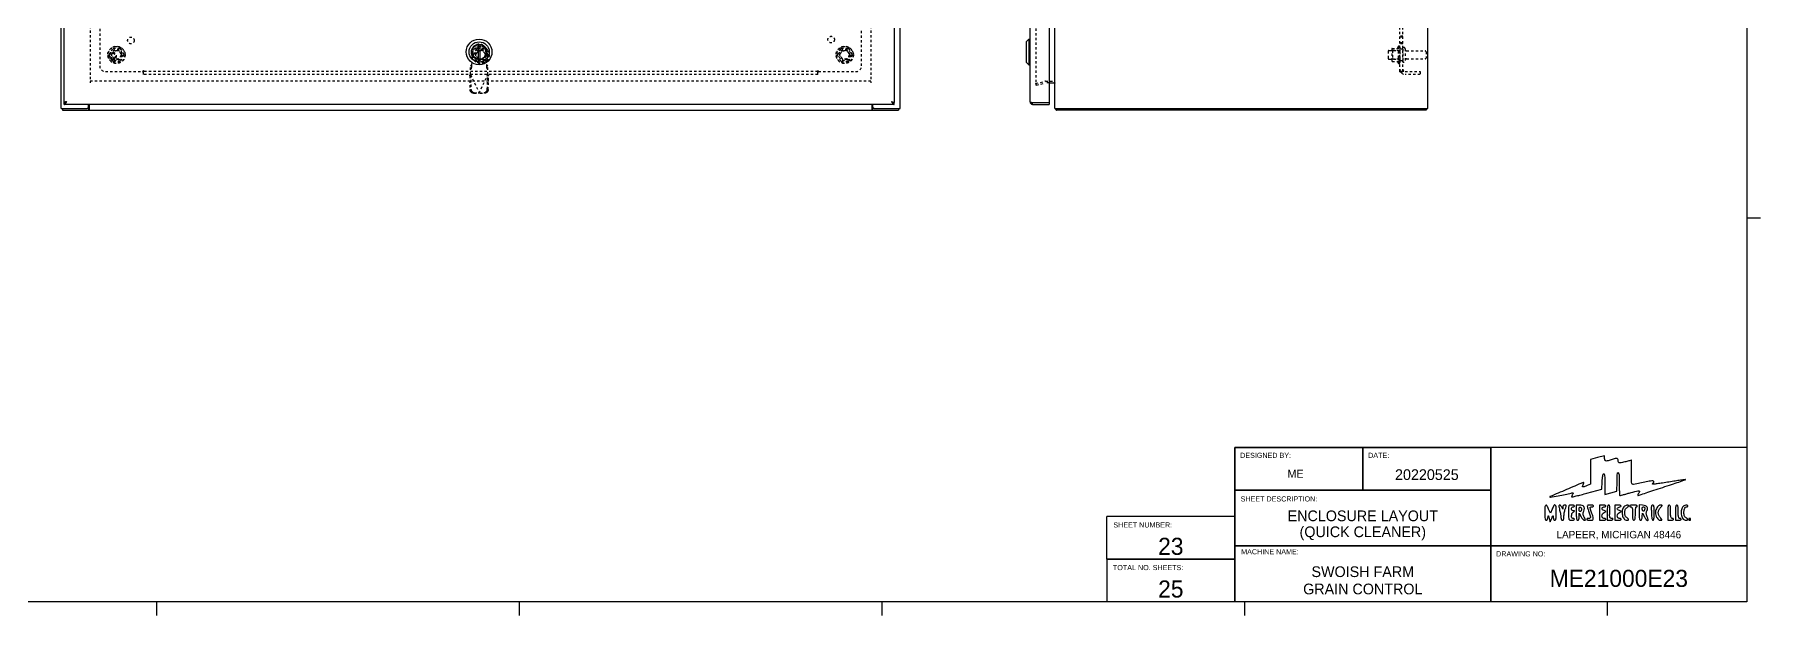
# Model space of a CAD drawing. Header units: inches. Extents: x 15 to 129, y 9 to 83.
# Drawn here: x 55.4 to 129.5, y 9 to 33.9 of the extents above; entities that cross this region are included whole.
import ezdxf
from ezdxf.enums import TextEntityAlignment as Align

# ---------------------------------------------------------------- set-up
doc = ezdxf.new("R2010")
doc.units = ezdxf.units.IN
doc.header["$MEASUREMENT"] = 0
doc.linetypes.add('HIDDEN', pattern=[0.2, 0.1, -0.1])
for name, color, linetype in [('ATTRIBUTE', 3, 'Continuous'), ('DEFAULT_2', 8, 'HIDDEN'), ('DOOR_ASSEMBLY', 7, 'Continuous'), ('SUBPANEL', 7, 'Continuous'), ('TITLE BLOCK', 8, 'Continuous')]:
    doc.layers.add(name, color=color, linetype=linetype)
doc.styles.add('Title Block', font='arial.ttf')

# ---------------------------------------------------------------- blocks, each defined once
blk = doc.blocks.new('*U15')
for points in [[(32.054, -20.144), (31.965, -20.168), (31.965, -20.327), (31.965, -20.486), (31.923, -20.504, -0.011575), (31.883, -20.519, -0.123232), (31.867, -20.521, -0.429207), (31.861, -20.514, -0.075017), (31.868, -20.496, 0.016852), (31.873, -20.486, 0.025956), (31.876, -20.477, 0.023649), (31.878, -20.469, 0.279589), (31.877, -20.467, 0.284075), (31.868, -20.465, 0.000271), (31.655, -20.556, 0.000261), (31.442, -20.646, 0.53109), (31.441, -20.652, 0.246522), (31.448, -20.654, 0.00061), (31.546, -20.636, 0.004193), (31.64, -20.618, 0.007465), (31.717, -20.601, -0.015975), (31.734, -20.598, -0.282061), (31.739, -20.6, -0.273563), (31.739, -20.605, -0.015249), (31.732, -20.62, 0.017165), (31.727, -20.631, 0.026009), (31.723, -20.64, 0.023795), (31.721, -20.647, 0.264845), (31.722, -20.65, 0.252928), (31.726, -20.651, 0.000628), (31.781, -20.638, 0.003645), (31.845, -20.622, 0.002235), (31.919, -20.603), (32.112, -20.552), (32.115, -20.455, -0.010367), (32.118, -20.412, -0.026178), (32.122, -20.381, -0.031698), (32.127, -20.36, -0.239908), (32.134, -20.352, -0.419857), (32.142, -20.356, -0.045779), (32.146, -20.378, -0.024307), (32.149, -20.416, -0.005069), (32.15, -20.483), (32.15, -20.618), (32.226, -20.596), (32.303, -20.575), (32.307, -20.456, -0.006157), (32.312, -20.343, -0.658537), (32.322, -20.339, -0.186335), (32.333, -20.365, -0.005262), (32.334, -20.485, 0.005914), (32.335, -20.541, 0.009837), (32.337, -20.589, 0.003836), (32.34, -20.629, 0.391449), (32.343, -20.632, 0.061218), (32.35, -20.631, 0.00131), (32.382, -20.623, 0.002999), (32.42, -20.613, 0.002016), (32.463, -20.601, -0.003186), (32.559, -20.576, -0.067949), (32.588, -20.572, -0.478278), (32.595, -20.581, -0.088254), (32.586, -20.603, 0.012281), (32.576, -20.619, 0.091596), (32.573, -20.627, 0.398502), (32.575, -20.63, 0.138134), (32.581, -20.63, -0.003563), (32.594, -20.626, -0.00004), (32.681, -20.598, -0.000124), (32.78, -20.565, -0.000081), (32.896, -20.527, 0.001179), (33.01, -20.49, 0.001986), (33.105, -20.458, 0.000178), (33.19, -20.429, 0.555583), (33.19, -20.428, 0.236023), (33.187, -20.427, 0.000327), (33.126, -20.435, 0.002563), (33.057, -20.446, 0.001565), (32.976, -20.459, -0.003318), (32.894, -20.471, -0.005578), (32.826, -20.48, -0.001265), (32.767, -20.488, -0.449485), (32.764, -20.485, -0.11724), (32.765, -20.481, -0.028143), (32.768, -20.475, -0.027379), (32.773, -20.469, -0.024139), (32.779, -20.463, 0.467866), (32.777, -20.449, 0.180834), (32.756, -20.443, 0.025752), (32.684, -20.455, 0.002782), (32.521, -20.491, -0.190393), (32.506, -20.489, -0.219476), (32.497, -20.476, -0.042404), (32.494, -20.444, -0.002122), (32.494, -20.337, 0.001799), (32.493, -20.276, 0.003005), (32.493, -20.224, 0.000364), (32.492, -20.179, 0.422075), (32.491, -20.178, 0.051145), (32.488, -20.178, 0.000352), (32.469, -20.183, 0.00137), (32.446, -20.189, 0.000875), (32.42, -20.196, -0.007336), (32.36, -20.211, -0.089549), (32.337, -20.212, -0.269745), (32.326, -20.204, -0.098452), (32.322, -20.184, 0.096414), (32.318, -20.163, 0.269666), (32.307, -20.155, 0.097854), (32.284, -20.156, 0.009273), (32.231, -20.171, -0.006091), (32.178, -20.187, -0.11754), (32.161, -20.187, -0.279731), (32.152, -20.179, -0.043108), (32.147, -20.155), (32.144, -20.12)], [(31.376, -20.853, 0.007316), (31.376, -20.903, 0.03703), (31.379, -20.931, 0.08138), (31.385, -20.946, 0.273713), (31.393, -20.951, 0.168316), (31.4, -20.949, 0.08124), (31.407, -20.942, 0.064959), (31.412, -20.931, 0.046944), (31.415, -20.918, -0.004779), (31.419, -20.895, -0.516008), (31.421, -20.894, -0.198593), (31.424, -20.897, -0.002061), (31.433, -20.927), (31.446, -20.97), (31.465, -20.927, -0.002235), (31.478, -20.897, -0.18041), (31.482, -20.894, -0.528171), (31.484, -20.895, -0.006158), (31.485, -20.918, 0.041084), (31.487, -20.932, 0.082191), (31.491, -20.943, 0.115162), (31.497, -20.949, 0.148642), (31.505, -20.951, 0.258593), (31.514, -20.946, 0.093584), (31.519, -20.932, 0.039364), (31.522, -20.905, 0.006994), (31.523, -20.853, 0.013793), (31.521, -20.779, 0.202366), (31.51, -20.756, 0.473475), (31.494, -20.759, 0.029852), (31.47, -20.807), (31.448, -20.859), (31.425, -20.807, 0.025807), (31.401, -20.761, 0.482182), (31.387, -20.759, 0.196031), (31.377, -20.78, 0.011101)], [(31.567, -20.819, -0.011228), (31.574, -20.847, -0.010219), (31.579, -20.875, -0.010287), (31.583, -20.9, -0.032245), (31.584, -20.918, 0.039687), (31.586, -20.932, 0.085127), (31.589, -20.943, 0.122098), (31.595, -20.949, 0.146572), (31.603, -20.951, 0.173501), (31.611, -20.948, 0.129272), (31.617, -20.94, 0.071071), (31.62, -20.926, 0.021401), (31.621, -20.904, -0.029143), (31.623, -20.882, -0.015863), (31.627, -20.855, -0.015759), (31.632, -20.828, -0.024047), (31.639, -20.806, 0.006971), (31.65, -20.774, 0.108397), (31.651, -20.762, 0.306008), (31.646, -20.757, 0.065683), (31.633, -20.755, 0.079521), (31.622, -20.757, 0.130985), (31.615, -20.762, 0.118265), (31.61, -20.77, 0.05793), (31.608, -20.783), (31.607, -20.81), (31.594, -20.783, 0.041935), (31.588, -20.772, 0.047128), (31.58, -20.763, 0.052891), (31.572, -20.757, 0.139403), (31.565, -20.755, 0.270303), (31.559, -20.759, 0.136249), (31.557, -20.768, 0.049563), (31.559, -20.786, 0.008812)], [(31.681, -20.795, 0.020019), (31.679, -20.815, 0.008766), (31.679, -20.841, 0.008659), (31.679, -20.868, 0.011456), (31.681, -20.894, 0.012553), (31.684, -20.929, 0.119947), (31.69, -20.943, 0.198295), (31.7, -20.95, 0.045204), (31.721, -20.951, 0.032751), (31.735, -20.951, 0.050337), (31.746, -20.948, 0.065043), (31.754, -20.944, 0.249719), (31.757, -20.939, 0.148195), (31.755, -20.934, 0.098894), (31.751, -20.93, 0.082425), (31.745, -20.928, 0.064853), (31.738, -20.927, -0.299278), (31.724, -20.918, -0.111821), (31.72, -20.894, -0.087579), (31.726, -20.866, -0.134363), (31.741, -20.846, 0.005777), (31.755, -20.835, 0.22845), (31.757, -20.832, 0.395521), (31.755, -20.83, 0.011517), (31.741, -20.829, -0.224035), (31.726, -20.822, -0.153467), (31.72, -20.804, -0.166632), (31.724, -20.787, -0.247969), (31.738, -20.779, 0.064853), (31.745, -20.779, 0.082425), (31.751, -20.776, 0.098894), (31.755, -20.772, 0.148195), (31.757, -20.767, 0.249255), (31.754, -20.762, 0.065248), (31.746, -20.758, 0.050468), (31.735, -20.756, 0.032852), (31.721, -20.755, 0.039619), (31.701, -20.756, 0.15851), (31.691, -20.762, 0.139501), (31.685, -20.773, 0.028245)], [(31.781, -20.853, 0.006994), (31.782, -20.905, 0.039364), (31.785, -20.932, 0.093584), (31.79, -20.946, 0.258593), (31.8, -20.951, 0.171382), (31.808, -20.949, 0.12597), (31.814, -20.941, 0.071752), (31.817, -20.927, 0.023085), (31.819, -20.905), (31.819, -20.859), (31.843, -20.905, 0.029092), (31.854, -20.923, 0.036571), (31.866, -20.938, 0.03977), (31.877, -20.948, 0.167418), (31.886, -20.951, 0.107056), (31.895, -20.95, 0.307114), (31.898, -20.945, 0.098199), (31.895, -20.935, 0.009507), (31.884, -20.912, -0.028488), (31.874, -20.89, -0.074064), (31.87, -20.872, -0.074591), (31.872, -20.855, -0.029202), (31.879, -20.832, 0.067378), (31.886, -20.797, 0.179306), (31.879, -20.774, 0.173835), (31.859, -20.759, 0.062714), (31.823, -20.755), (31.781, -20.755)], [(31.849, -20.81, -0.063462), (31.848, -20.819, -0.063483), (31.844, -20.828, -0.069477), (31.839, -20.834, -0.116646), (31.833, -20.838, -0.186684), (31.827, -20.838, -0.16323), (31.822, -20.833, -0.092267), (31.819, -20.824, -0.034783), (31.818, -20.81, -0.034783), (31.819, -20.797, -0.092267), (31.822, -20.787, -0.16323), (31.827, -20.783, -0.186684), (31.833, -20.783, -0.116646), (31.839, -20.786, -0.069477), (31.844, -20.793, -0.063483), (31.848, -20.801, -0.063462)], [(31.924, -20.764, 0.185345), (31.923, -20.771, 0.012116), (31.927, -20.791, 0.016298), (31.933, -20.814, 0.011366), (31.942, -20.841, -0.004936), (31.961, -20.896, -0.082876), (31.964, -20.915, -0.305016), (31.958, -20.924, -0.093948), (31.941, -20.927, 0.048028), (31.931, -20.928, 0.068025), (31.923, -20.93, 0.088204), (31.918, -20.934, 0.191087), (31.916, -20.939, 0.277684), (31.919, -20.944, 0.052312), (31.929, -20.948, 0.042582), (31.943, -20.951, 0.027026), (31.959, -20.951, 0.060806), (31.989, -20.948, 0.293992), (32, -20.936, 0.120504), (31.999, -20.912, 0.008947), (31.978, -20.849, -0.003873), (31.963, -20.803, -0.079133), (31.961, -20.788, -0.31512), (31.965, -20.782, -0.087652), (31.978, -20.779, 0.04941), (31.988, -20.779, 0.069405), (31.995, -20.776, 0.089576), (32, -20.772, 0.186826), (32.002, -20.767, 0.359992), (31.995, -20.758, 0.038107), (31.966, -20.755, 0.037892), (31.937, -20.756, 0.229395)], [(32.082, -20.853), (32.082, -20.951), (32.122, -20.951, 0.029145), (32.137, -20.951, 0.045523), (32.15, -20.948, 0.057272), (32.159, -20.944, 0.26699), (32.162, -20.939, 0.191087), (32.16, -20.934, 0.088204), (32.155, -20.93, 0.068025), (32.147, -20.928, 0.048028), (32.137, -20.927, -0.22988), (32.119, -20.918, -0.177271), (32.112, -20.897, -0.131929), (32.12, -20.87, -0.130712), (32.14, -20.852), (32.167, -20.837), (32.14, -20.827, -0.104724), (32.121, -20.815, -0.188258), (32.113, -20.799, -0.257133), (32.12, -20.785, -0.155961), (32.137, -20.779, 0.048028), (32.147, -20.779, 0.068025), (32.155, -20.776, 0.088204), (32.16, -20.772, 0.191087), (32.162, -20.767, 0.266956), (32.159, -20.762, 0.057262), (32.15, -20.758, 0.04552), (32.137, -20.756, 0.029145), (32.122, -20.755), (32.082, -20.755)], [(32.18, -20.853), (32.18, -20.951), (32.213, -20.951, 0.034237), (32.227, -20.951, 0.039166), (32.239, -20.948, 0.042873), (32.249, -20.944, 0.138974), (32.254, -20.939, 0.21303), (32.255, -20.935, 0.177792), (32.252, -20.93, 0.099774), (32.245, -20.928, 0.045834), (32.235, -20.927, -0.117317), (32.221, -20.923, -0.215978), (32.214, -20.914, -0.069512), (32.211, -20.894, -0.005651), (32.213, -20.841, 0.00763), (32.215, -20.795, 0.04558), (32.213, -20.772, 0.116497), (32.208, -20.759, 0.240237), (32.199, -20.755, 0.258373), (32.19, -20.76, 0.093426), (32.184, -20.774, 0.039346), (32.181, -20.802, 0.006998)], [(32.279, -20.853), (32.279, -20.951), (32.319, -20.951, 0.029145), (32.334, -20.951, 0.045523), (32.347, -20.948, 0.057272), (32.356, -20.944, 0.26699), (32.359, -20.939, 0.191087), (32.357, -20.934, 0.088204), (32.351, -20.93, 0.068025), (32.343, -20.928, 0.048028), (32.334, -20.927, -0.22988), (32.316, -20.918, -0.177271), (32.309, -20.897, -0.131929), (32.317, -20.87, -0.130712), (32.337, -20.852), (32.364, -20.837), (32.337, -20.827, -0.073774), (32.317, -20.817, -0.21909), (32.31, -20.804, -0.256412), (32.316, -20.791, -0.092814), (32.334, -20.783, 0.062734), (32.355, -20.775, 0.412254), (32.357, -20.765, 0.231771), (32.346, -20.757, 0.040045), (32.319, -20.755), (32.279, -20.755)], [(32.395, -20.779, 0.157965), (32.373, -20.824, 0.093693), (32.375, -20.883, 0.104867), (32.397, -20.933, 0.238867), (32.433, -20.951, 0.067597), (32.45, -20.949, 0.342889), (32.456, -20.942, 0.213846), (32.451, -20.931, 0.037361), (32.432, -20.917, -0.080305), (32.421, -20.907, -0.081907), (32.413, -20.894, -0.063489), (32.409, -20.877, -0.027883), (32.408, -20.853, -0.027883), (32.409, -20.829, -0.063489), (32.413, -20.812, -0.081907), (32.421, -20.799, -0.080305), (32.432, -20.789, 0.025323), (32.442, -20.782, 0.03201), (32.45, -20.775, 0.033519), (32.455, -20.769, 0.163755), (32.457, -20.764, 0.339728), (32.451, -20.756, 0.126675), (32.435, -20.756, 0.075222), (32.414, -20.765, 0.060543)], [(32.469, -20.767, 0.148195), (32.471, -20.772, 0.098894), (32.475, -20.776, 0.082425), (32.481, -20.779, 0.064853), (32.488, -20.779, -0.241448), (32.497, -20.784, -0.103378), (32.502, -20.797, -0.044348), (32.505, -20.821, -0.008455), (32.506, -20.865, 0.008455), (32.507, -20.91, 0.044348), (32.51, -20.934, 0.103378), (32.515, -20.947, 0.241448), (32.524, -20.951, 0.241448), (32.533, -20.947, 0.103378), (32.539, -20.934, 0.044348), (32.542, -20.91, 0.008455), (32.543, -20.865, -0.01259), (32.544, -20.832, -0.022889), (32.546, -20.804, -0.020168), (32.55, -20.783, -0.350432), (32.555, -20.779, 0.099038), (32.56, -20.779, 0.097945), (32.564, -20.776, 0.097945), (32.566, -20.772, 0.099038), (32.567, -20.767, 0.295869), (32.564, -20.762, 0.04382), (32.553, -20.758, 0.037669), (32.537, -20.756, 0.023598), (32.518, -20.755, 0.023598), (32.499, -20.756, 0.037669), (32.484, -20.758, 0.04382), (32.472, -20.762, 0.295869)], [(32.592, -20.852, 0.00721), (32.593, -20.903, 0.036993), (32.596, -20.931, 0.081942), (32.601, -20.946, 0.273266), (32.61, -20.951, 0.189289), (32.618, -20.948, 0.095755), (32.624, -20.94, 0.061849), (32.629, -20.925, 0.026537), (32.631, -20.905), (32.635, -20.859), (32.659, -20.905, 0.032145), (32.682, -20.944, 0.245611), (32.7, -20.953, 0.484084), (32.708, -20.943, 0.042423), (32.696, -20.906, -0.020374), (32.687, -20.881, -0.065919), (32.684, -20.863, -0.085082), (32.685, -20.848, -0.050766), (32.692, -20.831, 0.105404), (32.7, -20.803, 0.180604), (32.694, -20.781, 0.147367), (32.672, -20.765, 0.064415), (32.637, -20.757), (32.592, -20.753)], [(32.664, -20.807, -0.041303), (32.661, -20.818, -0.056112), (32.657, -20.827, -0.069458), (32.652, -20.833, -0.193098), (32.647, -20.835, -0.193098), (32.642, -20.833, -0.069458), (32.637, -20.827, -0.056112), (32.633, -20.818, -0.041303), (32.631, -20.807, -0.04615), (32.63, -20.795, -0.12236), (32.633, -20.786, -0.161672), (32.639, -20.781, -0.100145), (32.647, -20.779, -0.100145), (32.656, -20.781, -0.161672), (32.662, -20.786, -0.12236), (32.664, -20.795, -0.04615)], [(32.75, -20.853, 0.008462), (32.752, -20.9, 0.032832), (32.756, -20.929, 0.057973), (32.762, -20.946, 0.291159), (32.77, -20.951, 0.293716), (32.778, -20.946, 0.065472), (32.783, -20.93, 0.03385), (32.786, -20.902, 0.007802), (32.787, -20.853, 0.006304), (32.786, -20.799, 0.045192), (32.783, -20.773, 0.124489), (32.777, -20.76, 0.220503), (32.766, -20.755, 0.218721), (32.756, -20.76, 0.136927), (32.75, -20.772, 0.046094), (32.748, -20.798, 0.005761)], [(32.843, -20.764, 0.094659), (32.828, -20.779, 0.041125), (32.814, -20.803, 0.040818), (32.804, -20.829, 0.069353), (32.801, -20.853, 0.081353), (32.806, -20.885, 0.058894), (32.822, -20.918, 0.062991), (32.842, -20.943, 0.192104), (32.863, -20.951, 0.039041), (32.881, -20.95, 0.371636), (32.885, -20.945, 0.182794), (32.882, -20.935, 0.013412), (32.862, -20.915, -0.061571), (32.853, -20.902, -0.039751), (32.845, -20.886, -0.039427), (32.84, -20.869, -0.055778), (32.838, -20.853, -0.055778), (32.84, -20.837, -0.039427), (32.845, -20.82, -0.039751), (32.853, -20.804, -0.061571), (32.862, -20.792, 0.01161), (32.872, -20.782, 0.016057), (32.88, -20.773, 0.012597), (32.886, -20.765, 0.157369), (32.887, -20.761, 0.356709), (32.883, -20.756, 0.068557), (32.871, -20.755, 0.056583), (32.855, -20.758, 0.072396)], [(32.961, -20.853), (32.961, -20.951), (32.997, -20.951, 0.031626), (33.012, -20.951, 0.048861), (33.023, -20.948, 0.06271), (33.032, -20.944, 0.254951), (33.034, -20.939, 0.148195), (33.033, -20.934, 0.098894), (33.029, -20.93, 0.082425), (33.023, -20.928, 0.064853), (33.016, -20.927, -0.241448), (33.007, -20.922, -0.103378), (33.001, -20.909, -0.044348), (32.998, -20.885, -0.008455), (32.997, -20.841, 0.008455), (32.997, -20.796, 0.044348), (32.994, -20.772, 0.103378), (32.988, -20.76, 0.241448), (32.979, -20.755, 0.258593), (32.97, -20.76, 0.093584), (32.964, -20.774, 0.039364), (32.961, -20.802, 0.006994)], [(33.059, -20.853), (33.059, -20.951), (33.096, -20.951, 0.031626), (33.11, -20.951, 0.048861), (33.122, -20.948, 0.06271), (33.13, -20.944, 0.254951), (33.133, -20.939, 0.148195), (33.131, -20.934, 0.098894), (33.127, -20.93, 0.082425), (33.121, -20.928, 0.064853), (33.114, -20.927, -0.241448), (33.105, -20.922, -0.103378), (33.099, -20.909, -0.044348), (33.096, -20.885, -0.008455), (33.096, -20.841, 0.008455), (33.095, -20.796, 0.044348), (33.092, -20.772, 0.103378), (33.086, -20.76, 0.241448), (33.077, -20.755, 0.258593), (33.068, -20.76, 0.093584), (33.063, -20.774, 0.039364), (33.06, -20.802, 0.006994)], [(33.152, -20.782, 0.126643), (33.134, -20.83, 0.08921), (33.138, -20.888, 0.103093), (33.16, -20.935, 0.231798), (33.195, -20.951, 0.067597), (33.212, -20.949, 0.342889), (33.218, -20.942, 0.213846), (33.213, -20.931, 0.037361), (33.194, -20.917, -0.194574), (33.173, -20.889, -0.074599), (33.169, -20.84, -0.083057), (33.179, -20.795, -0.305325), (33.201, -20.779, 0.070083), (33.208, -20.779, 0.085896), (33.214, -20.776, 0.100138), (33.217, -20.772, 0.138107), (33.219, -20.767, 0.324907), (33.211, -20.757, 0.134586), (33.192, -20.756, 0.087499), (33.169, -20.765, 0.097748)], [(33.231, -20.939, 0.099038), (33.232, -20.944, 0.097945), (33.234, -20.948, 0.097945), (33.238, -20.951, 0.099038), (33.243, -20.951, 0.099038), (33.248, -20.951, 0.097945), (33.252, -20.948, 0.097945), (33.255, -20.944, 0.099038), (33.255, -20.939, 0.099038), (33.255, -20.934, 0.097945), (33.252, -20.93, 0.097945), (33.248, -20.928, 0.099038), (33.243, -20.927, 0.099038), (33.238, -20.928, 0.097945), (33.234, -20.93, 0.097945), (33.232, -20.934, 0.099038)]]:
    blk.add_lwpolyline(points, format="xyb", close=True)
at = {"layer": 'TITLE BLOCK'}
for p, q in [((33.98, 0), (33.98, -22.002)), ((33.98, -17.052), (34.156, -17.052)), ((33.98, -20.012), (30.68, -20.012)), ((27.379, -20.902), (25.729, -20.902)), ((25.729, -21.452), (25.729, -20.902)), ((25.729, -21.452), (25.729, -22.002)), ((33.98, -22.002), (0, -22.002)), ((13.476, -22.002), (13.476, -22.178)), ((18.152, -22.002), (18.152, -22.178)), ((22.827, -22.002), (22.827, -22.178)), ((27.503, -22.002), (27.503, -22.178)), ((32.178, -22.002), (32.178, -22.178))]:
    blk.add_line(p, q, dxfattribs=at)
at = {"layer": 'TITLE BLOCK', "linetype": 'Continuous', "lineweight": 35}
for p, q in [((27.379, -22.002), (27.379, -20.012)), ((27.379, -20.012), (30.68, -20.012)), ((29.029, -20.012), (29.029, -20.562)), ((30.68, -22.002), (30.68, -20.012)), ((27.379, -20.562), (30.68, -20.562)), ((27.379, -21.282), (30.68, -21.282)), ((30.68, -21.282), (33.98, -21.282)), ((25.729, -21.452), (27.379, -21.452))]:
    blk.add_line(p, q, dxfattribs=at)
blk.add_text('LAPEER, MICHIGAN 48446', height=0.09563).set_placement((32.33, -21.136), align=Align.MIDDLE_CENTER)
at = {"layer": 'ATTRIBUTE'}
blk.add_text('ME', height=0.1031, dxfattribs=at).set_placement((28.162, -20.352), align=Align.MIDDLE_CENTER)
for tag, height, p in [('DESDATE', 0.138, (29.855, -20.363)), ('DESCRIPTION1', 0.138, (29.029, -20.894)), ('DESCRIPTION2', 0.138, (29.029, -21.117)), ('SHEET', 0.22, (26.554, -21.287)), ('MACHNAME1', 0.138, (29.029, -21.614)), ('MACHNAME2', 0.138, (29.029, -21.837)), ('DRAWINGNUM', 0.22, (32.33, -21.7))]:
    blk.add_attdef(tag, text='', height=height, dxfattribs=at).set_placement(p, align=Align.MIDDLE)
blk.add_attdef('TOTAL', text='', height=0.22, dxfattribs=at).set_placement((26.554, -21.837), align=Align.MIDDLE_CENTER)
at = {"layer": 'TITLE BLOCK', "attachment_point": 1, "style": 'Title Block'}
for s, insert, char_height in [('DESIGNED BY:', (27.448, -20.081), 0.06601), ('DATE:', (29.098, -20.081), 0.066), ('SHEET DESCRIPTION:', (27.454, -20.643), 0.06601), ('SHEET NUMBER:', (25.813, -20.978), 0.06601), ('MACHINE NAME:', (27.461, -21.324), 0.06601), ('TOTAL NO. SHEETS:', (25.808, -21.528), 0.06601)]:
    blk.add_mtext(s, dxfattribs=dict(at, insert=insert, char_height=char_height))
at = {"layer": 'TITLE BLOCK', "insert": (30.748, -21.351), "char_height": 0.06601, "width": 0.63532, "attachment_point": 1, "style": 'Title Block'}
blk.add_mtext('DRAWING NO:', dxfattribs=at)

msp = doc.modelspace()

# ---------------------------------------------------------------- linework, layer by layer
at = {"color": 3, "linetype": 'Continuous'}
for p, q in [((56.565, 30.72), (56.565, 66.57)), ((92.565, 30.72), (92.565, 66.57)), ((99.21, 30.72), (99.21, 66.57)), ((115.21, 30.72), (115.21, 66.57)), ((98.962, 31.82), (99.203, 31.82)), ((56.565, 30.72), (57.68, 30.72)), ((56.628, 30.645), (92.502, 30.645)), ((57.74, 30.78), (57.74, 30.895)), ((57.767, 30.895), (57.767, 30.675)), ((91.363, 30.675), (91.363, 30.895)), ((91.39, 30.78), (91.39, 30.895)), ((91.45, 30.72), (92.565, 30.72)), ((99.21, 30.72), (115.21, 30.72)), ((115.147, 30.645), (99.273, 30.645))]:
    msp.add_line(p, q, dxfattribs=at)
at = {"color": 7, "linetype": 'Continuous'}
for p, q in [((56.628, 30.72), (56.628, 30.645)), ((57.742, 30.72), (57.68, 30.72)), ((57.742, 30.72), (57.742, 30.645)), ((91.45, 30.72), (91.388, 30.72)), ((91.388, 30.72), (91.388, 30.645)), ((92.502, 30.72), (92.502, 30.645)), ((99.248, 30.675), (99.273, 30.703)), ((99.273, 30.72), (99.273, 30.645)), ((115.147, 30.72), (115.147, 30.645))]:
    msp.add_line(p, q, dxfattribs=at)
at = {"color": 3, "linetype": 'Continuous'}
for points in [[(99.203, 31.82), (99.203, 31.818), (99.203, 31.817), (99.203, 31.816), (99.203, 31.814), (99.203, 31.813), (99.204, 31.811), (99.205, 31.81), (99.205, 31.808), (99.206, 31.807), (99.207, 31.805), (99.208, 31.804), (99.209, 31.802), (99.209, 31.801)], [(99.203, 31.8), (99.203, 31.801), (99.203, 31.801), (99.203, 31.802), (99.203, 31.803), (99.203, 31.804), (99.204, 31.805), (99.204, 31.806), (99.205, 31.807), (99.205, 31.808), (99.205, 31.808)], [(57.767, 30.675), (57.766, 30.674), (57.765, 30.672), (57.763, 30.67), (57.762, 30.668), (57.761, 30.666), (57.759, 30.663), (57.758, 30.661), (57.757, 30.659), (57.756, 30.657), (57.754, 30.654), (57.753, 30.653), (57.752, 30.651), (57.751, 30.649), (57.749, 30.648), (57.748, 30.647), (57.746, 30.646), (57.745, 30.645), (57.744, 30.645), (57.743, 30.645), (57.742, 30.645)], [(91.363, 30.675), (91.365, 30.674), (91.366, 30.672), (91.367, 30.67), (91.368, 30.668), (91.37, 30.666), (91.371, 30.663), (91.372, 30.661), (91.374, 30.659), (91.375, 30.657), (91.376, 30.654), (91.377, 30.653), (91.378, 30.651), (91.38, 30.649), (91.381, 30.648), (91.383, 30.647), (91.384, 30.646), (91.385, 30.645), (91.386, 30.645), (91.387, 30.645), (91.388, 30.645)], [(99.248, 30.675), (99.25, 30.674), (99.251, 30.672), (99.253, 30.67), (99.254, 30.668), (99.255, 30.666), (99.257, 30.663)], [(99.257, 30.663), (99.259, 30.659), (99.26, 30.657), (99.261, 30.654), (99.263, 30.653), (99.264, 30.651), (99.265, 30.649), (99.266, 30.648), (99.268, 30.647), (99.269, 30.646), (99.27, 30.645), (99.271, 30.645), (99.272, 30.645), (99.273, 30.645)]]:
    msp.add_lwpolyline(points, dxfattribs=at)
at = {"color": 7, "linetype": 'Continuous'}
for points in [[(57.767, 30.731), (57.766, 30.731), (57.765, 30.731), (57.764, 30.731), (57.762, 30.731), (57.761, 30.731), (57.76, 30.73), (57.758, 30.73), (57.757, 30.729), (57.756, 30.728), (57.754, 30.727), (57.753, 30.726), (57.752, 30.725), (57.751, 30.724), (57.749, 30.723), (57.748, 30.722), (57.747, 30.721), (57.746, 30.72), (57.744, 30.72), (57.743, 30.72), (57.742, 30.72)], [(91.363, 30.731), (91.364, 30.731), (91.365, 30.731), (91.367, 30.731), (91.368, 30.731), (91.369, 30.731), (91.371, 30.73), (91.372, 30.73), (91.373, 30.729), (91.375, 30.728), (91.376, 30.727), (91.377, 30.726), (91.38, 30.724)], [(91.38, 30.724), (91.381, 30.723), (91.382, 30.722), (91.383, 30.721), (91.385, 30.72), (91.386, 30.72), (91.387, 30.72), (91.388, 30.72)]]:
    msp.add_lwpolyline(points, dxfattribs=at)
at = {"color": 3, "linetype": 'Continuous'}
for centre, radius, start, end in [((99.168, 31.778), 0.042, 0, 90), ((57.68, 30.78), 0.06, 270, 0), ((91.45, 30.78), 0.06, 180, 270), ((99.327, 30.762), 0.117, 201.04265, 227.44308)]:
    msp.add_arc(centre, radius, start, end, dxfattribs=at)
at = {"layer": 'DEFAULT_2', "color": 8, "linetype": 'HIDDEN'}
for p, q in [((57.815, 65.47), (57.815, 31.82)), ((91.315, 65.47), (91.315, 31.82)), ((98.398, 65.547), (98.398, 31.742)), ((113.94, 33.375), (113.94, 32.664)), ((114.01, 33.354), (114.01, 32.685)), ((58.623, 33.025), (58.777, 33.292)), ((58.777, 32.747), (58.623, 33.015)), ((59.095, 33.297), (58.786, 33.297)), ((59.095, 32.742), (58.786, 32.742)), ((59.103, 33.292), (59.258, 33.025)), ((59.258, 33.015), (59.103, 32.747)), ((74.248, 33.025), (74.402, 33.292)), ((74.402, 32.747), (74.248, 33.015)), ((74.72, 33.297), (74.411, 33.297)), ((74.72, 32.742), (74.411, 32.742)), ((74.728, 33.292), (74.883, 33.025)), ((74.883, 33.015), (74.728, 32.747)), ((89.873, 33.025), (90.027, 33.292)), ((90.027, 32.747), (89.873, 33.015)), ((90.345, 33.297), (90.036, 33.297)), ((90.345, 32.742), (90.036, 32.742)), ((90.353, 33.292), (90.508, 33.025)), ((90.508, 33.015), (90.353, 32.747)), ((113.51, 33.173), (113.51, 32.867)), ((113.54, 33.203), (114.135, 33.203)), ((113.54, 32.837), (114.135, 32.837)), ((113.674, 33.275), (113.674, 32.764)), ((113.694, 33.203), (113.674, 33.223)), ((113.694, 32.836), (113.674, 32.816)), ((113.685, 33.297), (113.912, 33.297)), ((113.685, 32.742), (113.912, 32.742)), ((113.99, 33.203), (113.694, 33.203)), ((113.694, 33.203), (113.694, 32.836)), ((113.99, 32.836), (113.694, 32.836)), ((113.99, 33.203), (114.01, 33.223)), ((113.99, 33.203), (113.99, 32.836)), ((113.99, 32.836), (114.01, 32.816)), ((114.135, 33.284), (114.135, 32.755)), ((114.241, 33.284), (114.241, 32.755)), ((114.304, 33.186), (115.105, 33.186)), ((114.304, 32.854), (115.105, 32.854)), ((115.135, 33.156), (115.135, 32.884)), ((91.313, 31.895), (57.817, 31.895)), ((98.398, 31.788), (98.784, 31.891)), ((98.81, 31.895), (99.168, 31.895)), ((98.417, 31.715), (98.398, 31.788)), ((98.417, 31.715), (98.803, 31.819)), ((98.962, 31.82), (98.81, 31.82))]:
    msp.add_line(p, q, dxfattribs=at)
for points in [[(98.398, 31.742), (98.398, 31.74), (98.398, 31.738), (98.398, 31.736), (98.399, 31.734), (98.4, 31.733)], [(98.417, 31.722), (98.416, 31.722), (98.414, 31.722), (98.412, 31.723), (98.41, 31.723), (98.408, 31.724), (98.407, 31.725), (98.405, 31.726), (98.404, 31.728), (98.402, 31.729), (98.401, 31.731), (98.4, 31.733)], [(98.422, 31.723), (98.42, 31.722), (98.418, 31.722), (98.417, 31.722)]]:
    msp.add_lwpolyline(points, dxfattribs=at)
for centre, radius in [((58.94, 33.02), 0.372), ((58.94, 33.02), 0.356), ((74.565, 33.02), 0.372), ((74.565, 33.02), 0.356), ((90.19, 33.02), 0.372), ((90.19, 33.02), 0.356), ((58.94, 33.02), 0.204), ((58.94, 33.02), 0.183), ((74.565, 33.02), 0.204), ((74.565, 33.02), 0.183), ((90.19, 33.02), 0.204), ((90.19, 33.02), 0.183)]:
    msp.add_circle(centre, radius, dxfattribs=at)
for centre, radius, start, end in [((114.54, 33.02), 0.698, 149.33687, 156.03207), ((113.972, 33.354), 0.0384, 0, 145.55034), ((114.188, 33.284), 0.053, 0, 180), ((58.631, 33.02), 0.01, 150.01171, 209.98732), ((58.786, 33.287), 0.01, 90.01128, 149.98796), ((58.786, 32.752), 0.01, 210.01085, 269.98765), ((59.095, 33.287), 0.01, 30.01085, 89.98765), ((59.095, 32.752), 0.01, 270.01128, 329.98796), ((59.249, 33.02), 0.01, 330.01171, 29.98732), ((74.256, 33.02), 0.01, 150.01171, 209.98732), ((74.411, 33.287), 0.01, 90.01128, 149.98796), ((74.411, 32.752), 0.01, 210.01085, 269.98765), ((74.874, 33.02), 0.01, 330.01171, 29.98732), ((89.881, 33.02), 0.01, 150.01171, 209.98732), ((90.036, 33.287), 0.01, 90.01128, 149.98796), ((90.036, 32.752), 0.01, 210.01085, 269.98765), ((90.345, 33.287), 0.01, 30.01085, 89.98765), ((90.345, 32.752), 0.01, 270.01128, 329.98796), ((90.499, 33.02), 0.01, 330.01171, 29.98732), ((113.54, 33.173), 0.03, 90, 180), ((113.54, 32.867), 0.03, 180, 270), ((113.815, 33.275), 0.141, 174.79195, 180), ((113.815, 32.764), 0.141, 180, 185.20805), ((113.685, 33.287), 0.01, 90, 174.80617), ((113.685, 32.752), 0.01, 185.19383, 270), ((113.894, 33.307), 0.01, 270, 336.03207), ((113.894, 32.732), 0.01, 23.96793, 90), ((114.54, 33.02), 0.698, 203.96793, 210.66313), ((113.972, 32.685), 0.0384, 214.44966, 0), ((114.188, 32.755), 0.053, 180, 0), ((114.304, 33.248), 0.0625, 180, 270), ((114.304, 32.791), 0.0625, 90, 180), ((115.105, 33.156), 0.03, 0, 90), ((115.105, 32.884), 0.03, 270, 0), ((98.81, 31.795), 0.1, 90, 105), ((98.81, 31.795), 0.025, 90, 105)]:
    msp.add_arc(centre, radius, start, end, dxfattribs=at)
at = {"layer": 'DOOR_ASSEMBLY', "color": 3, "linetype": 'Continuous'}
for p, q in [((92.315, 66.32), (92.315, 30.97)), ((98.137, 66.278), (98.137, 31.012)), ((98.962, 66.305), (98.962, 30.985)), ((56.69, 30.97), (56.69, 34.895)), ((92.315, 30.895), (56.69, 30.895)), ((56.75, 30.998), (56.744, 30.996)), ((56.755, 30.999), (56.75, 30.998)), ((56.761, 31.001), (56.755, 30.999)), ((56.767, 31.002), (56.761, 31.001)), ((56.776, 31.004), (56.767, 31.002)), ((56.788, 31.007), (56.776, 31.004)), ((56.807, 31.012), (56.788, 31.007)), ((56.79, 30.985), (56.794, 30.991)), ((56.794, 30.991), (56.798, 30.998)), ((56.798, 30.998), (56.807, 31.012)), ((92.198, 31.012), (92.214, 31.008)), ((92.198, 31.012), (92.205, 31.001)), ((92.205, 31.001), (92.211, 30.991)), ((92.211, 30.991), (92.216, 30.985)), ((92.214, 31.008), (92.223, 31.006)), ((92.216, 30.985), (92.22, 30.978)), ((92.223, 31.006), (92.229, 31.004)), ((92.229, 31.004), (92.236, 31.003)), ((92.236, 31.003), (92.241, 31.001)), ((92.241, 31.001), (92.247, 31)), ((92.247, 31), (92.253, 30.998)), ((98.197, 30.983), (98.202, 30.982)), ((98.202, 30.982), (98.208, 30.98)), ((98.208, 30.98), (98.214, 30.979)), ((98.214, 30.979), (98.22, 30.977)), ((98.22, 30.977), (98.229, 30.975)), ((98.229, 30.975), (98.254, 30.97)), ((98.254, 30.97), (98.947, 30.97)), ((98.254, 30.895), (98.962, 30.895))]:
    msp.add_line(p, q, dxfattribs=at)
at = {"layer": 'DOOR_ASSEMBLY', "color": 7, "linetype": 'Continuous'}
for p, q in [((74.463, 33.457), (74.463, 32.832)), ((74.542, 32.832), (74.542, 33.457)), ((97.98, 33.578), (98.098, 33.696)), ((97.98, 33.578), (97.98, 32.711)), ((98.098, 33.696), (98.137, 33.696)), ((98.098, 33.696), (98.098, 32.593)), ((97.98, 32.711), (98.098, 32.593)), ((98.098, 32.593), (98.137, 32.593)), ((56.69, 30.895), (56.69, 30.97)), ((92.315, 30.895), (92.315, 30.97)), ((98.254, 30.895), (98.254, 30.97)), ((98.947, 30.97), (98.962, 30.97)), ((98.962, 30.97), (98.962, 30.895))]:
    msp.add_line(p, q, dxfattribs=at)
at = {"layer": 'DOOR_ASSEMBLY', "color": 8, "linetype": 'HIDDEN'}
for p, q in [((74.175, 32.589), (74.129, 32.548)), ((74.227, 32.79), (74.173, 33.084)), ((74.175, 32.434), (74.175, 32.589)), ((74.189, 32.593), (74.227, 32.79)), ((74.832, 33.084), (74.778, 32.79)), ((74.778, 32.79), (74.816, 32.593)), ((74.816, 32.593), (74.818, 32.561)), ((74.877, 32.548), (74.831, 32.589)), ((74.831, 32.589), (74.831, 32.434)), ((74.1, 32.126), (74.142, 32.146)), ((74.1, 32.126), (74.111, 31.536)), ((74.119, 32.158), (74.129, 32.174)), ((74.129, 32.174), (74.129, 32.548)), ((74.129, 32.393), (74.175, 32.434)), ((74.129, 32.174), (74.503, 31.387)), ((74.142, 32.146), (74.152, 31.555)), ((74.503, 31.387), (74.877, 32.174)), ((74.831, 32.434), (74.877, 32.393)), ((74.853, 31.555), (74.863, 32.146)), ((74.863, 32.146), (74.905, 32.126)), ((74.877, 32.174), (74.877, 32.548)), ((74.895, 31.536), (74.905, 32.126)), ((74.265, 31.377), (74.458, 31.373)), ((74.307, 31.396), (74.5, 31.393)), ((74.5, 31.393), (74.458, 31.373)), ((74.473, 31.378), (74.458, 31.373)), ((74.488, 31.382), (74.473, 31.378)), ((74.503, 31.387), (74.488, 31.382)), ((74.518, 31.382), (74.503, 31.387)), ((74.506, 31.393), (74.699, 31.396)), ((74.547, 31.373), (74.506, 31.393)), ((74.533, 31.378), (74.518, 31.382)), ((74.547, 31.373), (74.533, 31.378)), ((74.547, 31.373), (74.74, 31.377))]:
    msp.add_line(p, q, dxfattribs=at)
for points in [[(74.175, 32.434), (74.176, 32.438), (74.177, 32.443), (74.178, 32.45), (74.179, 32.458), (74.18, 32.467), (74.181, 32.478), (74.182, 32.49), (74.183, 32.502), (74.184, 32.516), (74.185, 32.531), (74.186, 32.546), (74.187, 32.561), (74.189, 32.593)], [(74.189, 32.593), (74.187, 32.592), (74.184, 32.592), (74.182, 32.591), (74.18, 32.59), (74.177, 32.59), (74.175, 32.589)], [(74.831, 32.589), (74.828, 32.59), (74.826, 32.59), (74.823, 32.591), (74.821, 32.592), (74.819, 32.592), (74.816, 32.593)], [(74.1, 32.126), (74.105, 32.134), (74.11, 32.142), (74.114, 32.15), (74.119, 32.158)], [(74.818, 32.561), (74.819, 32.546), (74.82, 32.531), (74.821, 32.516), (74.822, 32.502), (74.823, 32.49), (74.824, 32.478), (74.825, 32.467), (74.826, 32.458), (74.827, 32.45), (74.829, 32.443), (74.83, 32.438), (74.831, 32.434)], [(74.877, 32.174), (74.886, 32.158), (74.891, 32.15), (74.896, 32.142), (74.9, 32.134), (74.905, 32.126)], [(74.265, 31.377), (74.25, 31.378), (74.235, 31.38), (74.221, 31.384), (74.207, 31.39), (74.193, 31.396), (74.18, 31.404), (74.168, 31.414), (74.157, 31.424), (74.147, 31.436), (74.138, 31.448), (74.13, 31.462), (74.123, 31.475), (74.118, 31.49), (74.114, 31.505), (74.112, 31.52), (74.111, 31.536)], [(74.152, 31.555), (74.153, 31.54), (74.156, 31.525), (74.159, 31.51), (74.165, 31.495), (74.171, 31.481), (74.179, 31.468), (74.188, 31.456), (74.199, 31.444), (74.21, 31.434), (74.222, 31.424), (74.235, 31.416), (74.248, 31.409), (74.262, 31.404), (74.277, 31.4), (74.292, 31.397), (74.307, 31.396)], [(74.699, 31.396), (74.714, 31.397), (74.728, 31.4), (74.743, 31.404), (74.757, 31.409), (74.771, 31.416), (74.783, 31.424), (74.796, 31.434), (74.807, 31.444), (74.817, 31.456), (74.826, 31.468), (74.834, 31.481), (74.841, 31.495), (74.846, 31.51), (74.85, 31.525), (74.852, 31.54), (74.853, 31.555)], [(74.895, 31.536), (74.894, 31.52), (74.891, 31.505), (74.887, 31.49), (74.882, 31.475), (74.876, 31.462), (74.868, 31.448), (74.859, 31.436), (74.848, 31.424), (74.837, 31.414), (74.825, 31.404), (74.812, 31.396), (74.799, 31.39), (74.784, 31.384), (74.77, 31.38), (74.755, 31.378), (74.74, 31.377)]]:
    msp.add_lwpolyline(points, dxfattribs=at)
at = {"layer": 'DOOR_ASSEMBLY', "color": 3, "linetype": 'Continuous'}
for points in [[(56.744, 30.996), (56.742, 30.996), (56.739, 30.995), (56.736, 30.994), (56.734, 30.993), (56.731, 30.993), (56.729, 30.992), (56.727, 30.991), (56.724, 30.991), (56.722, 30.99), (56.72, 30.989), (56.718, 30.988), (56.716, 30.988), (56.714, 30.987), (56.712, 30.986), (56.71, 30.985), (56.709, 30.985), (56.707, 30.984), (56.705, 30.983), (56.704, 30.983), (56.702, 30.982), (56.701, 30.981), (56.7, 30.98), (56.698, 30.98), (56.697, 30.979), (56.696, 30.978), (56.695, 30.977), (56.694, 30.977), (56.694, 30.976), (56.693, 30.975), (56.692, 30.975), (56.692, 30.974), (56.691, 30.973), (56.691, 30.972), (56.691, 30.972), (56.69, 30.971), (56.69, 30.97), (56.69, 30.97)], [(56.69, 30.895), (56.692, 30.895), (56.694, 30.895), (56.697, 30.895), (56.699, 30.895), (56.701, 30.896), (56.703, 30.896), (56.705, 30.897), (56.708, 30.898), (56.71, 30.898), (56.712, 30.899), (56.714, 30.9), (56.716, 30.902), (56.718, 30.903), (56.72, 30.904), (56.723, 30.905), (56.725, 30.907), (56.727, 30.909), (56.729, 30.91), (56.731, 30.912), (56.734, 30.914), (56.736, 30.916), (56.738, 30.918), (56.74, 30.92), (56.742, 30.922), (56.744, 30.924), (56.747, 30.926), (56.749, 30.929), (56.751, 30.931), (56.753, 30.934), (56.755, 30.936), (56.757, 30.939), (56.76, 30.942), (56.762, 30.944), (56.764, 30.947), (56.766, 30.95), (56.768, 30.953), (56.77, 30.956), (56.773, 30.959), (56.775, 30.962), (56.777, 30.965), (56.779, 30.968), (56.781, 30.971), (56.783, 30.975), (56.785, 30.978), (56.79, 30.985)], [(92.22, 30.978), (92.222, 30.975), (92.224, 30.971), (92.226, 30.968), (92.228, 30.965), (92.231, 30.962), (92.233, 30.959), (92.235, 30.956), (92.237, 30.953), (92.239, 30.95), (92.242, 30.947), (92.244, 30.944), (92.246, 30.942), (92.248, 30.939), (92.25, 30.936), (92.252, 30.934), (92.255, 30.931), (92.257, 30.929), (92.259, 30.926), (92.261, 30.924), (92.263, 30.922), (92.265, 30.92), (92.268, 30.918), (92.27, 30.916), (92.272, 30.914), (92.274, 30.912), (92.276, 30.91), (92.278, 30.909), (92.281, 30.907), (92.283, 30.905), (92.285, 30.904), (92.287, 30.903), (92.289, 30.902), (92.291, 30.9), (92.293, 30.899), (92.296, 30.898), (92.298, 30.898), (92.3, 30.897), (92.302, 30.896), (92.304, 30.896), (92.306, 30.895), (92.309, 30.895), (92.311, 30.895), (92.313, 30.895), (92.315, 30.895)], [(92.253, 30.998), (92.258, 30.997), (92.261, 30.996), (92.264, 30.996), (92.266, 30.995), (92.269, 30.994), (92.271, 30.993), (92.274, 30.993), (92.276, 30.992), (92.279, 30.991), (92.281, 30.991), (92.283, 30.99), (92.285, 30.989), (92.287, 30.988), (92.289, 30.988), (92.291, 30.987), (92.293, 30.986), (92.295, 30.985), (92.297, 30.985), (92.298, 30.984), (92.3, 30.983), (92.302, 30.983), (92.303, 30.982), (92.304, 30.981), (92.306, 30.98), (92.307, 30.98), (92.308, 30.979), (92.309, 30.978), (92.31, 30.977), (92.311, 30.977), (92.312, 30.976), (92.312, 30.975), (92.313, 30.975), (92.314, 30.974), (92.314, 30.973), (92.314, 30.972), (92.315, 30.972), (92.315, 30.971), (92.315, 30.97), (92.315, 30.97)], [(98.137, 31.012), (98.137, 31.011), (98.137, 31.01), (98.138, 31.009), (98.138, 31.009), (98.138, 31.008), (98.139, 31.007), (98.139, 31.006), (98.14, 31.006), (98.141, 31.005), (98.141, 31.004), (98.142, 31.004), (98.143, 31.003), (98.144, 31.002), (98.146, 31.001), (98.147, 31.001), (98.148, 31), (98.149, 30.999), (98.151, 30.998), (98.152, 30.998), (98.154, 30.997), (98.156, 30.996), (98.157, 30.996), (98.159, 30.995), (98.161, 30.994), (98.163, 30.993), (98.165, 30.993), (98.167, 30.992), (98.169, 30.991), (98.171, 30.991), (98.174, 30.99), (98.176, 30.989), (98.178, 30.988), (98.181, 30.988), (98.183, 30.987), (98.186, 30.986), (98.189, 30.985), (98.191, 30.985), (98.197, 30.983)]]:
    msp.add_lwpolyline(points, dxfattribs=at)
at = {"layer": 'DOOR_ASSEMBLY', "color": 7, "linetype": 'Continuous'}
for points in [[(56.69, 30.97), (56.692, 30.97), (56.694, 30.97), (56.697, 30.97), (56.699, 30.97), (56.701, 30.97), (56.703, 30.97), (56.705, 30.97), (56.708, 30.971), (56.71, 30.971), (56.712, 30.971), (56.714, 30.972), (56.716, 30.972), (56.718, 30.972), (56.72, 30.973), (56.723, 30.973), (56.725, 30.974), (56.727, 30.975), (56.729, 30.975), (56.731, 30.976), (56.734, 30.976), (56.736, 30.977), (56.738, 30.978), (56.74, 30.979), (56.742, 30.979), (56.744, 30.98), (56.747, 30.981), (56.749, 30.982), (56.751, 30.983), (56.753, 30.984), (56.755, 30.985), (56.757, 30.985), (56.76, 30.986), (56.762, 30.987), (56.764, 30.988), (56.765, 30.989)], [(92.24, 30.989), (92.242, 30.988), (92.244, 30.987), (92.246, 30.986), (92.248, 30.985), (92.25, 30.985), (92.252, 30.984), (92.255, 30.983), (92.257, 30.982), (92.259, 30.981), (92.261, 30.98), (92.263, 30.979), (92.265, 30.979), (92.268, 30.978), (92.27, 30.977), (92.272, 30.976), (92.274, 30.976), (92.276, 30.975), (92.278, 30.975), (92.281, 30.974), (92.283, 30.973), (92.285, 30.973), (92.287, 30.972), (92.289, 30.972), (92.291, 30.972), (92.293, 30.971), (92.296, 30.971), (92.298, 30.971), (92.3, 30.97), (92.302, 30.97), (92.304, 30.97), (92.306, 30.97), (92.309, 30.97), (92.311, 30.97), (92.313, 30.97), (92.315, 30.97)]]:
    msp.add_lwpolyline(points, dxfattribs=at)
for radius in [0.551, 0.433, 0.329, 0.317]:
    msp.add_circle((74.503, 33.145), radius, dxfattribs=at)
at = {"layer": 'DOOR_ASSEMBLY', "color": 8, "linetype": 'HIDDEN'}
for radius in [0.164, 0.124]:
    msp.add_circle((58.765, 32.97), radius, dxfattribs=at)
msp.add_arc((74.503, 33.144), 0.335, 349.67298, 190.32702, dxfattribs=at)
at = {"layer": 'DOOR_ASSEMBLY', "color": 7, "linetype": 'Continuous'}
for centre, radius, start, end in [((74.503, 33.145), 0.315, 280.07866, 259.92134), ((98.254, 31.012), 0.042, 244.17702, 270)]:
    msp.add_arc(centre, radius, start, end, dxfattribs=at)
at = {"layer": 'DOOR_ASSEMBLY', "color": 3, "linetype": 'Continuous'}
for centre, radius, start, end in [((98.254, 31.012), 0.117, 180, 270), ((98.947, 30.985), 0.015, 270, 0)]:
    msp.add_arc(centre, radius, start, end, dxfattribs=at)
at = {"layer": 'SUBPANEL', "color": 8, "linetype": 'HIDDEN'}
for p, q in [((114.01, 32.301), (114.01, 64.988)), ((114.135, 32.301), (114.135, 64.988)), ((58.221, 34.14), (58.221, 32.551)), ((90.909, 32.551), (90.909, 34.14)), ((114.135, 33.815), (114.01, 33.815)), ((114.135, 33.779), (114.01, 33.779)), ((114.135, 33.534), (114.01, 33.534)), ((114.135, 33.498), (114.01, 33.498)), ((114.135, 33.27), (114.01, 33.27)), ((114.135, 32.77), (114.01, 32.77)), ((58.471, 32.301), (60.061, 32.301)), ((60.096, 32.262), (60.096, 32.342)), ((89.034, 32.301), (60.096, 32.301)), ((60.096, 32.176), (60.096, 32.262)), ((89.034, 32.176), (60.096, 32.176)), ((89.034, 32.262), (89.034, 32.342)), ((89.034, 32.176), (89.034, 32.262)), ((89.051, 32.282), (89.055, 32.286)), ((89.055, 32.286), (89.059, 32.29)), ((89.056, 32.321), (89.06, 32.314)), ((89.069, 32.301), (90.659, 32.301)), ((114.135, 32.301), (114.01, 32.301)), ((114.064, 32.262), (114.161, 32.342)), ((114.117, 32.313), (114.115, 32.312)), ((114.119, 32.313), (114.117, 32.313)), ((114.12, 32.314), (114.119, 32.313)), ((114.122, 32.315), (114.12, 32.314)), ((114.123, 32.315), (114.122, 32.315)), ((114.125, 32.316), (114.123, 32.315)), ((114.126, 32.317), (114.125, 32.316)), ((114.127, 32.317), (114.126, 32.317)), ((114.129, 32.318), (114.127, 32.317)), ((114.247, 32.301), (114.885, 32.301)), ((114.885, 32.176), (114.247, 32.176)), ((114.885, 32.301), (114.885, 32.176))]:
    msp.add_line(p, q, dxfattribs=at)
for points in [[(60.07, 32.314), (60.069, 32.312), (60.068, 32.31), (60.066, 32.308), (60.065, 32.306), (60.064, 32.304), (60.062, 32.302), (60.061, 32.301)], [(60.077, 32.285), (60.073, 32.288), (60.072, 32.29), (60.07, 32.291), (60.068, 32.293), (60.067, 32.295), (60.065, 32.297), (60.064, 32.298), (60.062, 32.3), (60.061, 32.301)], [(60.096, 32.342), (60.095, 32.341), (60.093, 32.34), (60.092, 32.34), (60.09, 32.339), (60.089, 32.338), (60.087, 32.337), (60.086, 32.336), (60.085, 32.334), (60.083, 32.333), (60.082, 32.331), (60.081, 32.33), (60.079, 32.328), (60.078, 32.326), (60.077, 32.325), (60.076, 32.323), (60.074, 32.321), (60.07, 32.314)], [(60.096, 32.262), (60.095, 32.264), (60.094, 32.266), (60.092, 32.268), (60.091, 32.27), (60.089, 32.271), (60.088, 32.273), (60.086, 32.275), (60.085, 32.276), (60.084, 32.278), (60.082, 32.279), (60.081, 32.281), (60.079, 32.282), (60.077, 32.285)], [(89.034, 32.342), (89.036, 32.341), (89.037, 32.34), (89.039, 32.34), (89.04, 32.339), (89.041, 32.338), (89.043, 32.337), (89.044, 32.336), (89.046, 32.334), (89.047, 32.333), (89.049, 32.331), (89.05, 32.33), (89.051, 32.328), (89.052, 32.326), (89.054, 32.325), (89.055, 32.323), (89.056, 32.321)], [(89.034, 32.262), (89.035, 32.264), (89.037, 32.266), (89.038, 32.268), (89.04, 32.27), (89.041, 32.271), (89.042, 32.273), (89.044, 32.275), (89.045, 32.276), (89.047, 32.278), (89.048, 32.279), (89.05, 32.281), (89.051, 32.282)], [(89.059, 32.29), (89.06, 32.291), (89.062, 32.293), (89.064, 32.295), (89.065, 32.297), (89.067, 32.298), (89.068, 32.3), (89.069, 32.301)], [(89.06, 32.314), (89.061, 32.312), (89.063, 32.31), (89.064, 32.308), (89.065, 32.306), (89.067, 32.304), (89.068, 32.302), (89.069, 32.301)], [(114.039, 32.278), (114.033, 32.281), (114.029, 32.282), (114.026, 32.283), (114.024, 32.285), (114.021, 32.286), (114.018, 32.288), (114.016, 32.29), (114.014, 32.291), (114.013, 32.293), (114.012, 32.295), (114.011, 32.297), (114.011, 32.298), (114.01, 32.3), (114.01, 32.301)], [(114.064, 32.262), (114.062, 32.264), (114.06, 32.266), (114.058, 32.268), (114.055, 32.27), (114.052, 32.271), (114.049, 32.273), (114.046, 32.275), (114.043, 32.276), (114.039, 32.278)], [(114.076, 32.301), (114.076, 32.301), (114.075, 32.301), (114.075, 32.301), (114.076, 32.301), (114.076, 32.301), (114.076, 32.301), (114.076, 32.301), (114.077, 32.301), (114.077, 32.301), (114.078, 32.301), (114.078, 32.301), (114.079, 32.301)], [(114.115, 32.312), (114.114, 32.311), (114.113, 32.311), (114.112, 32.311), (114.111, 32.31), (114.11, 32.31), (114.11, 32.31), (114.109, 32.309), (114.108, 32.309), (114.107, 32.309), (114.106, 32.308), (114.105, 32.308), (114.104, 32.308), (114.104, 32.307), (114.103, 32.307), (114.102, 32.307), (114.101, 32.307), (114.1, 32.306), (114.099, 32.306), (114.098, 32.306), (114.098, 32.306), (114.097, 32.305), (114.096, 32.305), (114.095, 32.305), (114.094, 32.305), (114.093, 32.304), (114.093, 32.304), (114.092, 32.304), (114.091, 32.304), (114.09, 32.304), (114.09, 32.303), (114.089, 32.303), (114.088, 32.303), (114.087, 32.303), (114.087, 32.303), (114.086, 32.302), (114.085, 32.302), (114.084, 32.302), (114.084, 32.302), (114.083, 32.302), (114.082, 32.302), (114.081, 32.302), (114.081, 32.301), (114.08, 32.301), (114.079, 32.301), (114.079, 32.301), (114.078, 32.301), (114.078, 32.301), (114.077, 32.301), (114.077, 32.301), (114.076, 32.301), (114.076, 32.301), (114.076, 32.301)], [(114.139, 32.324), (114.139, 32.324), (114.139, 32.324), (114.139, 32.324), (114.139, 32.324), (114.139, 32.324), (114.139, 32.323), (114.138, 32.323), (114.138, 32.323), (114.137, 32.323), (114.137, 32.322), (114.137, 32.322), (114.136, 32.322), (114.136, 32.322), (114.135, 32.321), (114.134, 32.321), (114.134, 32.321), (114.133, 32.32), (114.133, 32.32), (114.132, 32.32), (114.132, 32.319), (114.131, 32.319), (114.13, 32.319), (114.13, 32.318), (114.129, 32.318), (114.129, 32.318)], [(114.153, 32.328), (114.15, 32.325), (114.148, 32.323), (114.146, 32.321), (114.144, 32.318), (114.143, 32.316), (114.141, 32.314), (114.139, 32.312), (114.138, 32.31), (114.137, 32.308), (114.136, 32.306), (114.136, 32.304), (114.135, 32.302), (114.135, 32.301)], [(114.136, 32.321), (114.136, 32.321), (114.137, 32.322), (114.137, 32.322), (114.137, 32.322), (114.138, 32.323), (114.138, 32.323), (114.138, 32.323), (114.139, 32.323), (114.139, 32.324), (114.139, 32.324)], [(114.161, 32.342), (114.161, 32.341), (114.161, 32.34), (114.161, 32.34), (114.161, 32.339), (114.161, 32.338), (114.16, 32.337), (114.16, 32.336), (114.159, 32.334), (114.157, 32.333), (114.156, 32.331), (114.155, 32.33), (114.153, 32.328)]]:
    msp.add_lwpolyline(points, dxfattribs=at)
for centre, radius in [((59.559, 33.638), 0.141), ((89.61, 33.675), 0.141), ((58.94, 33.02), 0.25), ((74.565, 33.02), 0.25), ((90.19, 33.02), 0.25)]:
    msp.add_circle(centre, radius, dxfattribs=at)
for centre, radius, start, end in [((58.471, 32.551), 0.25, 180, 270), ((90.659, 32.551), 0.25, 270, 0), ((114.247, 32.413), 0.237, 180, 270), ((114.247, 32.413), 0.112, 180, 270)]:
    msp.add_arc(centre, radius, start, end, dxfattribs=at)

# ---------------------------------------------------------------- block references
at = {"xscale": 3.328687084962897, "yscale": 3.328687084962897, "zscale": 3.328687084962897}
msp.add_blockref('*U15', (15.794, 82.791), dxfattribs=at).add_auto_attribs({'DRAWINGNUM': 'ME21000E23', 'SHEET': '23', 'TOTAL': '25', 'DESCRIPTION1': 'ENCLOSURE LAYOUT', 'DESCRIPTION2': '(QUICK CLEANER)', 'MACHNAME1': 'SWOISH FARM', 'MACHNAME2': 'GRAIN CONTROL', 'DESDATE': '20220525'})

doc.saveas('drawing.dxf')
